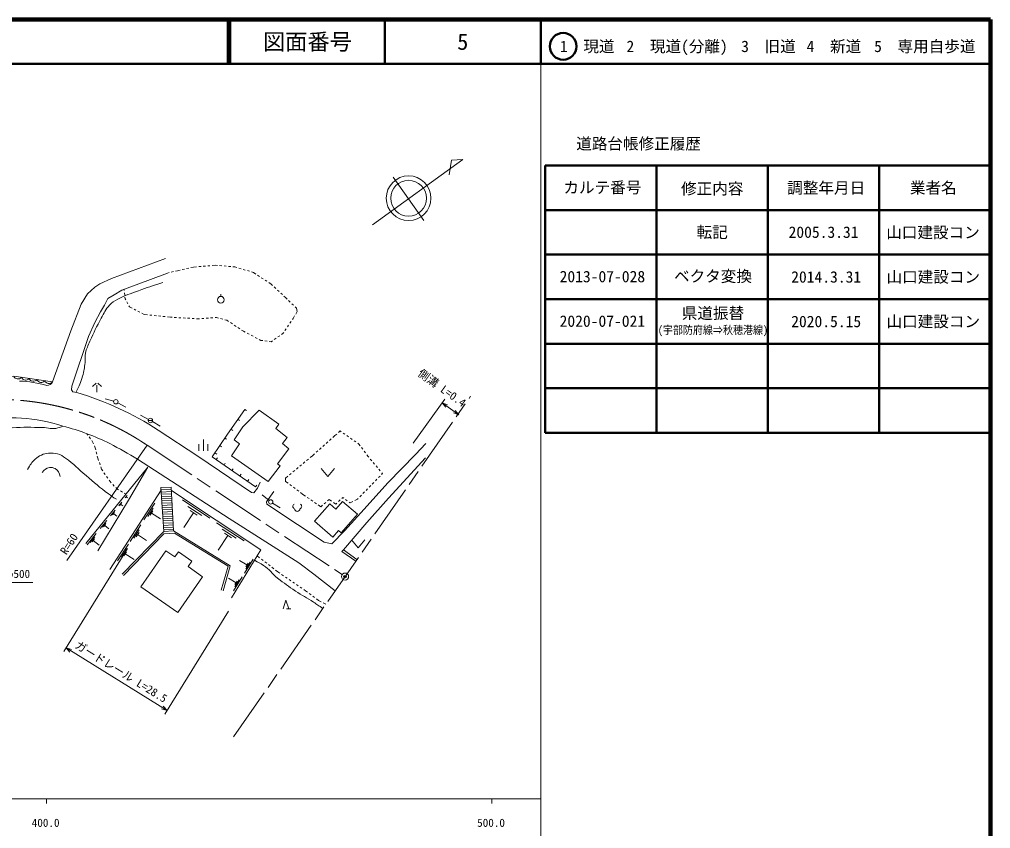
# Model space of a CAD drawing. Units: millimetres, scale not verified. Extents: x 40000 to 680000, y 20000 to 380000.
# Drawn here: x 461958 to 680000, y 198357 to 380000 of the extents above; entities that cross this region are included whole.
import ezdxf
from ezdxf.enums import TextEntityAlignment as Align

# ---------------------------------------------------------------- set-up
doc = ezdxf.new("R2010")
doc.units = ezdxf.units.MM
doc.header["$LTSCALE"] = 1000
doc.header["$PDMODE"] = 32
doc.header["$PDSIZE"] = 500
doc.linetypes.add('CHAIN', pattern=[18.5, 12, -1.5, 3.5, -1.5])
for name, color, linetype, lineweight in [('M-BGD', 7, 'Continuous', 13), ('M-BMK', 2, 'CHAIN', 13), ('M-BMK-SRVR', 3, 'Continuous', 13), ('M-STR-HTXT', 7, 'Continuous', 13), ('M-TTL', 2, 'Continuous', 140), ('M-TTL-BAND', 7, 'Continuous', 13), ('M-TTL-FRAM', 2, 'Continuous', 50), ('M-TTL-LINE', 7, 'Continuous', 50)]:
    doc.layers.add(name, color=color, linetype=linetype, lineweight=lineweight)
doc.layers.add('M-OTRS', color=6, linetype='Continuous')
doc.layers.add('M-TTL-TXT', color=7, linetype='Continuous')
doc.styles.add('ＭＳ ゴシック', font='')
doc.styles.get('ＭＳ ゴシック').set_extended_font_data('MS Gothic')

msp = doc.modelspace()

# ---------------------------------------------------------------- linework, layer by layer
at = {"layer": 'M-BGD'}
for p, q in [((495573, 323161), (495172, 323072)), ((496549, 323378), (496061, 323270)), ((497438, 323576), (497037, 323487)), ((498011, 323711), (497438, 323576)), ((498984, 323940), (498497, 323825)), ((499957, 324169), (499471, 324054)), ((501017, 324418), (500444, 324283)), ((501729, 324474), (501017, 324418)), ((502726, 324552), (502228, 324513)), ((503723, 324631), (503225, 324592)), ((504720, 324709), (504222, 324670)), ((505931, 324804), (505219, 324748)), ((506397, 324767), (505931, 324804)), ((507394, 324688), (506895, 324728)), ((508391, 324609), (507892, 324649)), ((509388, 324530), (508889, 324569)), ((510353, 324453), (509886, 324490)), ((510749, 324332), (510353, 324453)), ((511706, 324040), (511228, 324186)), ((512662, 323749), (512184, 323895)), ((513619, 323457), (513140, 323603)), ((514494, 323190), (514097, 323311)), ((515013, 322850), (514494, 323190)), ((515849, 322302), (515431, 322576)), ((516686, 321754), (516267, 322028)), ((517522, 321207), (517104, 321480)), ((518459, 320593), (517941, 320933)), ((518795, 320279), (518459, 320593)), ((485461, 319447), (485495, 319117)), ((485546, 318619), (485596, 318122)), ((519526, 319596), (519161, 319937)), ((520256, 318913), (519891, 319254)), ((520987, 318230), (520622, 318572)), ((485647, 317624), (485681, 317294)), ((485681, 317294), (485824, 317036)), ((486068, 316600), (486311, 316163)), ((507194, 317829), (507194, 318329)), ((521688, 317575), (521352, 317889)), ((522038, 317235), (521688, 317575)), ((522755, 316538), (522396, 316887)), ((523472, 315841), (523113, 316190)), ((486555, 315726), (486698, 315469)), ((486698, 315469), (487240, 315187)), ((487683, 314956), (488126, 314725)), ((488570, 314494), (489013, 314262)), ((489456, 314031), (489997, 313749)), ((524180, 315153), (523830, 315493)), ((523991, 313859), (524320, 314416)), ((524320, 314416), (524180, 315153)), ((489997, 313749), (490707, 313678)), ((491204, 313627), (491702, 313577)), ((492199, 313527), (492697, 313476)), ((493194, 313426), (493692, 313376)), ((494189, 313325), (494686, 313275)), ((495184, 313225), (495893, 313153)), ((495893, 313153), (496236, 313133)), ((496735, 313105), (497235, 313077)), ((497734, 313048), (498233, 313020)), ((498732, 312991), (499231, 312963)), ((499731, 312935), (500230, 312906)), ((500729, 312878), (501228, 312850)), ((501727, 312821), (502070, 312802)), ((502070, 312802), (502395, 312824)), ((502894, 312858), (503392, 312891)), ((503891, 312925), (504390, 312959)), ((504889, 312993), (505388, 313027)), ((505887, 313061), (506211, 313083)), ((506211, 313083), (506643, 312971)), ((507127, 312847), (507612, 312722)), ((508096, 312597), (508528, 312486)), ((508528, 312486), (508934, 312214)), ((509349, 311936), (509764, 311657)), ((522688, 311808), (522968, 312222)), ((523248, 312636), (523408, 312872)), ((523408, 312872), (523737, 313429)), ((510180, 311379), (510595, 311101)), ((511011, 310823), (511426, 310544)), ((511842, 310266), (512248, 309994)), ((512248, 309994), (512659, 309781)), ((521127, 309503), (521286, 309738)), ((521566, 310152), (521847, 310566)), ((522127, 310980), (522407, 311394)), ((513103, 309551), (513547, 309321)), ((513991, 309091), (514435, 308861)), ((514879, 308632), (515323, 308402)), ((515767, 308172), (516178, 307959)), ((516178, 307959), (516576, 307904)), ((517071, 307835), (517567, 307766)), ((518062, 307698), (518459, 307643)), ((518459, 307643), (518768, 307858)), ((519178, 308144), (519588, 308430)), ((519998, 308716), (520408, 309002)), ((520818, 309288), (521127, 309503)), ((479153, 298360), (478353, 297560)), ((479353, 297860), (479353, 296360)), ((479553, 298360), (480353, 297560)), ((483135, 294313), (481210, 294858)), ((484055, 293939), (485813, 292984)), ((512549, 292468), (512959, 292181)), ((490929, 290205), (489171, 291159)), ((510990, 290240), (511399, 289953)), ((490868, 289966), (491868, 289966)), ((491802, 289718), (493540, 288727)), ((509430, 288013), (509839, 287726)), ((477321, 286706), (477112, 287005)), ((477892, 285886), (477606, 286296)), ((503252, 285673), (503252, 283173)), ((508063, 286022), (508478, 285744)), ((531574, 285483), (531948, 285815)), ((532321, 286147), (532802, 286575)), ((532802, 286575), (533196, 286933)), ((533566, 287269), (533960, 287627)), ((533960, 287627), (534223, 287444)), ((534632, 287157), (535042, 286870)), ((535452, 286584), (535861, 286297)), ((536271, 286010), (536680, 285723)), ((478386, 285176), (478178, 285475)), ((478580, 284727), (478386, 285176)), ((478971, 283819), (478778, 284268)), ((479078, 283399), (478971, 283819)), ((502252, 284673), (502252, 283173)), ((504252, 284673), (504252, 283173)), ((506950, 284361), (507365, 284082)), ((529332, 283489), (529706, 283821)), ((530080, 284154), (530453, 284486)), ((530827, 284818), (531201, 285150)), ((537090, 285437), (537500, 285150)), ((537909, 284863), (538172, 284679)), ((538172, 284679), (538459, 284295)), ((538758, 283894), (539057, 283494)), ((479325, 282431), (479202, 282915)), ((479556, 281526), (479449, 281946)), ((479739, 280985), (479556, 281526)), ((505837, 282699), (506252, 282421)), ((506131, 281206), (506418, 281616)), ((509590, 282000), (517812, 276238)), ((526441, 280984), (526824, 281305)), ((527207, 281626), (527731, 282065)), ((527731, 282065), (528212, 282492)), ((528585, 282825), (528959, 283157)), ((539357, 283093), (539656, 282692)), ((539955, 282292), (540242, 281907)), ((540242, 281907), (540413, 281703)), ((540734, 281319), (541055, 280936)), ((476887, 262339), (490807, 279500)), ((480060, 280038), (479900, 280511)), ((480404, 279023), (480221, 279564)), ((507894, 279974), (508181, 280384)), ((509658, 278742), (509944, 279151)), ((524142, 279056), (524525, 279377)), ((524908, 279699), (525291, 280020)), ((525675, 280341), (526058, 280662)), ((529705, 279164), (531205, 277364)), ((531205, 277364), (532705, 279164)), ((541375, 280552), (541696, 280169)), ((542017, 279785), (542338, 279401)), ((480660, 278656), (480404, 279023)), ((481232, 277836), (480946, 278246)), ((481804, 277016), (481518, 277426)), ((511421, 277509), (511707, 277919)), ((521702, 277011), (522226, 277450)), ((521734, 276294), (521702, 277011)), ((522609, 277771), (522992, 278093)), ((523375, 278414), (523759, 278735)), ((542933, 277495), (542584, 277137)), ((542659, 279018), (542979, 278634)), ((543471, 278047), (543282, 277853)), ((543300, 278251), (543471, 278047)), ((482346, 276239), (482090, 276606)), ((482579, 275989), (482346, 276239)), ((483261, 275257), (482920, 275623)), ((483835, 274641), (483602, 274891)), ((513184, 276277), (513471, 276687)), ((514948, 275045), (515234, 275455)), ((522269, 275891), (521734, 276294)), ((523068, 275289), (522668, 275590)), ((523866, 274688), (523467, 274989)), ((540838, 275348), (540489, 274990)), ((541536, 276063), (541187, 275706)), ((542235, 276779), (541885, 276421)), ((482249, 256531), (493758, 274303)), ((484215, 274418), (483835, 274641)), ((485076, 273911), (484645, 274164)), ((485887, 273434), (485507, 273657)), ((485722, 272596), (486129, 273098)), ((485926, 272847), (486260, 272575)), ((493751, 274409), (496073, 274506)), ((493783, 273910), (496098, 274006)), ((493816, 273411), (496123, 273507)), ((493848, 272912), (496148, 273007)), ((516151, 260905), (496087, 274225)), ((517993, 272000), (516430, 273247)), ((524665, 274086), (524266, 274387)), ((525600, 273383), (525065, 273786)), ((526173, 272989), (525600, 273383)), ((526998, 272423), (526585, 272706)), ((534561, 272689), (534319, 272462)), ((534780, 272523), (534561, 272689)), ((538743, 273200), (538394, 272842)), ((539441, 273916), (539092, 273558)), ((540140, 274632), (539790, 274274)), ((484270, 270806), (484954, 271649)), ((484554, 270926), (484895, 271347)), ((484724, 271136), (485174, 270772)), ((489924, 267647), (492351, 271394)), ((493881, 272413), (496174, 272508)), ((493913, 271913), (496199, 272009)), ((493945, 271414), (496224, 271509)), ((493978, 270915), (496249, 271010)), ((494010, 270416), (496274, 270510)), ((498537, 272119), (504699, 268028)), ((499805, 270685), (502886, 268640)), ((518811, 271428), (520517, 270384)), ((527822, 271857), (527410, 272140)), ((528646, 271291), (528234, 271574)), ((529632, 270614), (529058, 271008)), ((530013, 270939), (529632, 270614)), ((530774, 271587), (530393, 271263)), ((531535, 272236), (531154, 271912)), ((532056, 271866), (531535, 272236)), ((532985, 271207), (532464, 271577)), ((533227, 271434), (532985, 271207)), ((533955, 272119), (533591, 271776)), ((535579, 271922), (535180, 272223)), ((536199, 271456), (535979, 271622)), ((536804, 271761), (536199, 271456)), ((537856, 272291), (537250, 271986)), ((538045, 272485), (537856, 272291)), ((482438, 268547), (483467, 269816)), ((482780, 268796), (483295, 269431)), ((482993, 268886), (483251, 269203)), ((483122, 269045), (483799, 268496)), ((490781, 268422), (491994, 270296)), ((491334, 268729), (491941, 269665)), ((491637, 269197), (493636, 267903)), ((494042, 269917), (496299, 270011)), ((494075, 269418), (496324, 269512)), ((494107, 268919), (496349, 269012)), ((494140, 268420), (496375, 268513)), ((501073, 269252), (498891, 265965)), ((500303, 269763), (501843, 268740)), ((480123, 265694), (481590, 267501)), ((480610, 266048), (481343, 266952)), ((480914, 266176), (481281, 266628)), ((481097, 266402), (482061, 265620)), ((486788, 262804), (489215, 266552)), ((494172, 267921), (496400, 268014)), ((494204, 267422), (496425, 267514)), ((494237, 266923), (496450, 267015)), ((494269, 266423), (496475, 266515)), ((494302, 265924), (496500, 266016)), ((506238, 267006), (512400, 262915)), ((477199, 262088), (479217, 264577)), ((494359, 265041), (485051, 255438)), ((494379, 264542), (485311, 255187)), ((487645, 263579), (488858, 265453)), ((488198, 263886), (488805, 264823)), ((488501, 264354), (490500, 263060)), ((494334, 265425), (496525, 265517)), ((494379, 264542), (496755, 264672)), ((509303, 257339), (496543, 265176)), ((508812, 257267), (496755, 264672)), ((508774, 264139), (506592, 260853)), ((507506, 265573), (510587, 263527)), ((508003, 264650), (509544, 263628)), ((477869, 262576), (478878, 263820)), ((478287, 262752), (478792, 263374)), ((478540, 263063), (479867, 261987)), ((483984, 258474), (486411, 262222)), ((536496, 263213), (537996, 261413)), ((537996, 261413), (539496, 263213)), ((484841, 259249), (486054, 261123)), ((485394, 259556), (486001, 260493)), ((485697, 260025), (487696, 258730)), ((509577, 250166), (516151, 260905)), ((515340, 259581), (515895, 259150)), ((534382, 260589), (537477, 258377)), ((537733, 258746), (534715, 260912)), ((507701, 251736), (509303, 257339)), ((513039, 257531), (511359, 258559)), ((514423, 258849), (512495, 255699)), ((513731, 258190), (512767, 256615)), ((513280, 257925), (512798, 257137)), ((516290, 258844), (516685, 258538)), ((517080, 258231), (517475, 257925)), ((517871, 257618), (518266, 257312)), ((499811, 257172), (503052, 254863)), ((507267, 251860), (508812, 257267)), ((518661, 257006), (519056, 256699)), ((519451, 256393), (520006, 255963)), ((520006, 255963), (520422, 255678)), ((520835, 255396), (521248, 255114)), ((510589, 253528), (508908, 254557)), ((511973, 254846), (510044, 251696)), ((511281, 254187), (510316, 252612)), ((510830, 253922), (510347, 253135)), ((521661, 254832), (522074, 254550)), ((522487, 254268), (522899, 253986)), ((523312, 253704), (523725, 253422)), ((524138, 253140), (524551, 252858)), ((524964, 252576), (525377, 252294)), ((525790, 252012), (526206, 251728)), ((526206, 251728), (526644, 251400)), ((527044, 251101), (527445, 250801)), ((521208, 247652), (521808, 249652)), ((521808, 249652), (522408, 247652)), ((527845, 250502), (528245, 250202)), ((528646, 249903), (529084, 249575)), ((529084, 249575), (529695, 249259)), ((530140, 249030), (530751, 248714)), ((521908, 247652), (522908, 247652))]:
    msp.add_line(p, q, dxfattribs=at)
for points in [[(469376, 298619), (473466, 310069), (475835, 316088), (477239, 318369), (478853, 319878), (480046, 320650), (482608, 321844), (494751, 326336)], [(495172, 323072), (484925, 319247), (483205, 318159), (481801, 317316), (481029, 315842), (480152, 314333), (478888, 311982), (477467, 308806), (473747, 297646), (473653, 296815), (473981, 296394), (474823, 296238)], [(452084, 306978), (452038, 305715), (449020, 299748), (449113, 299374), (455851, 299842), (460672, 299917), (469376, 298619)], [(514948, 275045), (505250, 281822), (508650, 286899), (512549, 292468)], [(509590, 282000), (511393, 284721), (510166, 285637), (512082, 288509), (515816, 292286)], [(517812, 276238), (520505, 279774), (519912, 280263), (522461, 283613), (521005, 284809), (522081, 286166), (519544, 288132), (520215, 289145), (515816, 292286)], [(493134, 287823), (502001, 281947), (514039, 273794), (514624, 273700), (515419, 274800), (515981, 276087)], [(519063, 274022), (517426, 271713), (517519, 271167), (524388, 266591), (530392, 262633), (532118, 262280), (534944, 265160), (539327, 270074), (544659, 275946), (550894, 282345), (553211, 284825)], [(488480, 281313), (490988, 279619), (509044, 267956), (524685, 257978), (528031, 255498), (532832, 251704)], [(553117, 281573), (544835, 272519), (539957, 267055), (534715, 260912), (534382, 260589)], [(490807, 279500), (486433, 272090), (479543, 260684)], [(503052, 254863), (497512, 246879), (489225, 252628), (494851, 260737), (496875, 259333), (497673, 260483), (500667, 258405), (499811, 257172)]]:
    msp.add_lwpolyline(points, dxfattribs=at)
for points in [[(493719, 274908), (496048, 275005), (496543, 265176), (494359, 265041)], [(537840, 268903), (534202, 264750), (533625, 265255), (532321, 263765), (528228, 267350), (531631, 271236), (532981, 270054), (534520, 271811)]]:
    msp.add_lwpolyline(points, close=True, dxfattribs=at)
for centre, radius in [((507194, 317079), 750), ((483616, 294177), 500), ((491368, 289966), 500), ((518384, 271689), 500)]:
    msp.add_circle(centre, radius, dxfattribs=at)
for centre, radius, start, end in [((461620, 300306), 1024, 202.30492, 320.72393), ((460875, 271651), 27183, 74.56167, 87.71689), ((463361, 300046), 1024, 202.30492, 320.72393), ((465102, 299787), 1024, 202.30492, 320.72393), ((466842, 299527), 1024, 202.30492, 320.72393), ((468583, 299267), 1024, 202.30492, 320.72393), ((468273, 299013), 1171, 262.03605, 340.34071), ((455091, 229171), 69909, 57.03132, 73.60502), ((459491, 250347), 40254, 72.2976, 99.39561), ((458176, 236124), 54291, 63.63513, 75.54186), ((425142, 175040), 123716, 59.2053, 62.4905), ((523871, 270686), 536, 116.08703, 255.33416), ((524799, 270686), 536, 284.66584, 63.91297), ((524335, 270167), 600, 180, 360)]:
    msp.add_arc(centre, radius, start, end, dxfattribs=at)
for points, knots in [([(474627, 296274), (475431, 297880), (475737, 298424), (476140, 299907), (476459, 301084), (476556, 301768), (476686, 302980), (476773, 303795), (476599, 304276), (476771, 305078), (477009, 306181), (477352, 306741), (477801, 307776), (478692, 309830), (479251, 310958), (480336, 312916), (480996, 314107), (481259, 314873), (482184, 315872), (482781, 316516), (483257, 316738), (484024, 317166), (485743, 318125), (486849, 318371), (488688, 319069), (490812, 319876), (491536, 320103), (494186, 320964)], [0, 0, 0, 0, 1, 1, 1, 2, 2, 2, 3, 3, 3, 4, 4, 4, 5, 5, 5, 6, 6, 6, 7, 7, 7, 8, 8, 8, 9, 9, 9, 9]), ([(444131, 284952), (444256, 284966), (444388, 284983), (444526, 285002), (445624, 285158), (446198, 285449), (447281, 285689), (449600, 286203), (450918, 286401), (453247, 286865), (456027, 287419), (457538, 288034), (460359, 288304), (462993, 288556), (464487, 288424), (467132, 288389), (468485, 288371), (469288, 287935), (470593, 288290), (471049, 288414), (471257, 288462), (471731, 288696)], [0, 0, 0, 0, 1, 1, 1, 2, 2, 2, 3, 3, 3, 4, 4, 4, 5, 5, 5, 6, 6, 6, 7, 7, 7, 7]), ([(463746, 278991), (464435, 280081), (464656, 280552), (465524, 281277), (466016, 281689), (466299, 281932), (466878, 282208), (467465, 282488), (467840, 282575), (468487, 282632), (469280, 282701), (469742, 282639), (470519, 282462), (471284, 282289), (471648, 281971), (472297, 281531), (474254, 280204), (475090, 279121), (476908, 277610), (478865, 275982), (479899, 274986), (481964, 273498), (482643, 273009), (482870, 272836), (483720, 272271)], [0, 0, 0, 0, 1, 1, 1, 2, 2, 2, 3, 3, 3, 4, 4, 4, 5, 5, 5, 6, 6, 6, 7, 7, 7, 8, 8, 8, 8]), ([(467048, 278314), (467602, 278888), (467954, 279363), (468741, 279414), (469246, 279447), (469559, 279388), (470011, 279160), (470740, 278793), (470857, 278158), (471112, 277382)], [0, 0, 0, 0, 1, 1, 1, 2, 2, 2, 3, 3, 3, 3]), ([(530088, 247761), (529105, 248469), (528829, 248652), (528008, 249201), (526459, 250235), (525482, 250642), (523936, 251681), (522335, 252758), (521431, 253361), (519936, 254582), (518637, 255643), (518134, 256521), (516730, 257437), (515976, 257929), (515675, 258117), (514725, 258575)], [0, 0, 0, 0, 1, 1, 1, 2, 2, 2, 3, 3, 3, 4, 4, 4, 5, 5, 5, 5])]:
    msp.add_open_spline(points, degree=3, knots=knots, dxfattribs=at)
at = {"layer": 'M-BMK'}
for p, q in [((510059, 218982), (563269, 295437)), ((490631, 284402), (534409, 255370))]:
    msp.add_line(p, q, dxfattribs=at)
msp.add_arc((457167, 235136), 59557, 55.81346, 94.54046, dxfattribs=at)
at = {"layer": 'M-BMK-SRVR'}
for p, q in [((541251, 333926), (561544, 348527)), ((558949, 348395), (558442, 345079)), ((561544, 348527), (558949, 348395)), ((545833, 344590), (552782, 334869)), ((490631, 284402), (472597, 258501))]:
    msp.add_line(p, q, dxfattribs=at)
for centre, radius in [((549326, 339868), 5016), ((549326, 339868), 4013), ((535076, 254928), 800)]:
    msp.add_circle(centre, radius, dxfattribs=at)
at = {"layer": 'M-OTRS'}
msp.add_point((535076, 254928), dxfattribs=at)
at = {"layer": 'M-STR-HTXT'}
for p, q in [((550366, 284884), (557445, 294759)), ((556863, 293946), (560628, 291247)), ((556863, 293946), (557696, 292964)), ((556863, 293946), (558061, 293472)), ((560628, 291247), (559794, 292229)), ((560628, 291247), (559430, 291721)), ((486225, 261203), (471893, 238073)), ((446217, 253570), (464967, 253570)), ((508914, 247144), (494582, 224014)), ((472419, 238923), (495109, 224864)), ((472419, 238923), (473284, 237946)), ((472419, 238923), (473679, 238583)), ((495109, 224864), (493848, 225204)), ((495109, 224864), (494243, 225841))]:
    msp.add_line(p, q, dxfattribs=at)
at = {"layer": 'M-TTL'}
for p, q in [((680000, 380000), (40000, 380000)), ((680000, 20000), (680000, 380000))]:
    msp.add_line(p, q, dxfattribs=at)
at = {"layer": 'M-TTL-BAND'}
for p, q in [((579000, 20000), (579000, 370000)), ((40000, 205000), (579000, 205000)), ((468000, 205000), (468000, 204000)), ((568000, 205000), (568000, 204000))]:
    msp.add_line(p, q, dxfattribs=at)
at = {"layer": 'M-TTL-FRAM'}
for p, q in [((580000, 347197), (580000, 287197)), ((580000, 347197), (680000, 347197)), ((580000, 287197), (680000, 287197))]:
    msp.add_line(p, q, dxfattribs=at)
at = {"layer": 'M-TTL-LINE'}
for p, q in [((508747, 380000), (508747, 370000)), ((509247, 380000), (509247, 370000)), ((543997, 380000), (543997, 370000)), ((579000, 380000), (579000, 370000)), ((40000, 370000), (680000, 370000)), ((605000, 347197), (605000, 287197)), ((630000, 347197), (630000, 287197)), ((655000, 347197), (655000, 287197)), ((580000, 337197), (680000, 337197)), ((580000, 327197), (680000, 327197)), ((580000, 317197), (680000, 317197)), ((580000, 307197), (680000, 307197)), ((580000, 297197), (680000, 297197))]:
    msp.add_line(p, q, dxfattribs=at)
msp.add_circle((584031, 373958), 3000, dxfattribs=at)

# ---------------------------------------------------------------- texts
at = {"layer": 'M-BMK-SRVR', "style": 'ＭＳ ゴシック'}
msp.add_text('R=60', height=1833, rotation=56.902, dxfattribs=at).set_placement((471728, 260172), align=Align.MIDDLE_LEFT)
at = {"layer": 'M-STR-HTXT', "style": 'ＭＳ ゴシック'}
for s, rotation, p in [('側溝 L=0.4', 324.363, (555972, 296091)), ('ガードレール L=28.5', 328.216, (484027, 232318))]:
    msp.add_text(s, height=1833, rotation=rotation, dxfattribs=at).set_placement(p, align=Align.BOTTOM_CENTER)
msp.add_text('ヒューム管φ500', height=1833, dxfattribs=at).set_placement((446217, 254070), align=Align.BOTTOM_LEFT)
at = {"layer": 'M-TTL-BAND', "style": 'ＭＳ ゴシック'}
for s, p in [('400.0', (467844, 198195)), ('500.0', (567844, 198195))]:
    msp.add_text(s, height=1833, dxfattribs=at).set_placement(p, align=Align.BOTTOM_CENTER)
at = {"layer": 'M-TTL-TXT', "style": 'ＭＳ ゴシック'}
for s, height, p in [('図面番号', 3666, (526622, 375000)), ('5', 3666, (561497, 375000)), ('1\u3000現道', 2566, (589448, 373958)), ('2\u3000現道(分離)', 2566, (609619, 373958)), ('3\u3000旧道', 2566, (630121, 373958)), ('4\u3000新道', 2566, (644824, 373958)), ('5\u3000専用自歩道', 2566, (665228, 373958)), ('道路台帳修正履歴', 2566, (600968, 352113)), ('カルテ番号', 2566, (592839, 342277)), ('修正内容', 2566, (617509, 342023)), ('調整年月日', 2566, (643089, 342197)), ('業者名', 2566, (667134, 342197)), ('転記', 2566, (617500, 332245)), ('山口建設コン', 2566, (667077, 332189)), ('2005.3.31', 2566, (642500, 332245)), ('2013-07-028', 2566, (592839, 322277)), ('ベクタ変換', 2566, (617672, 322359)), ('2014.3.31', 2566, (643089, 322197)), ('山口建設コン', 2566, (667134, 322197)), ('県道振替', 2566, (617672, 314058)), ('2020-07-021', 2566, (592839, 312277)), ('2020.5.15', 2566, (643089, 312197)), ('山口建設コン', 2566, (667134, 312197))]:
    msp.add_text(s, height=height, dxfattribs=at).set_placement(p, align=Align.MIDDLE_CENTER)
at = {"layer": 'M-TTL-TXT', "style": 'ＭＳ ゴシック', "width": 0.9}
msp.add_text('(宇部防府線⇒秋穂港線)', height=1833, dxfattribs=at).set_placement((617672, 310272), align=Align.MIDDLE_CENTER)

doc.saveas('drawing.dxf')
